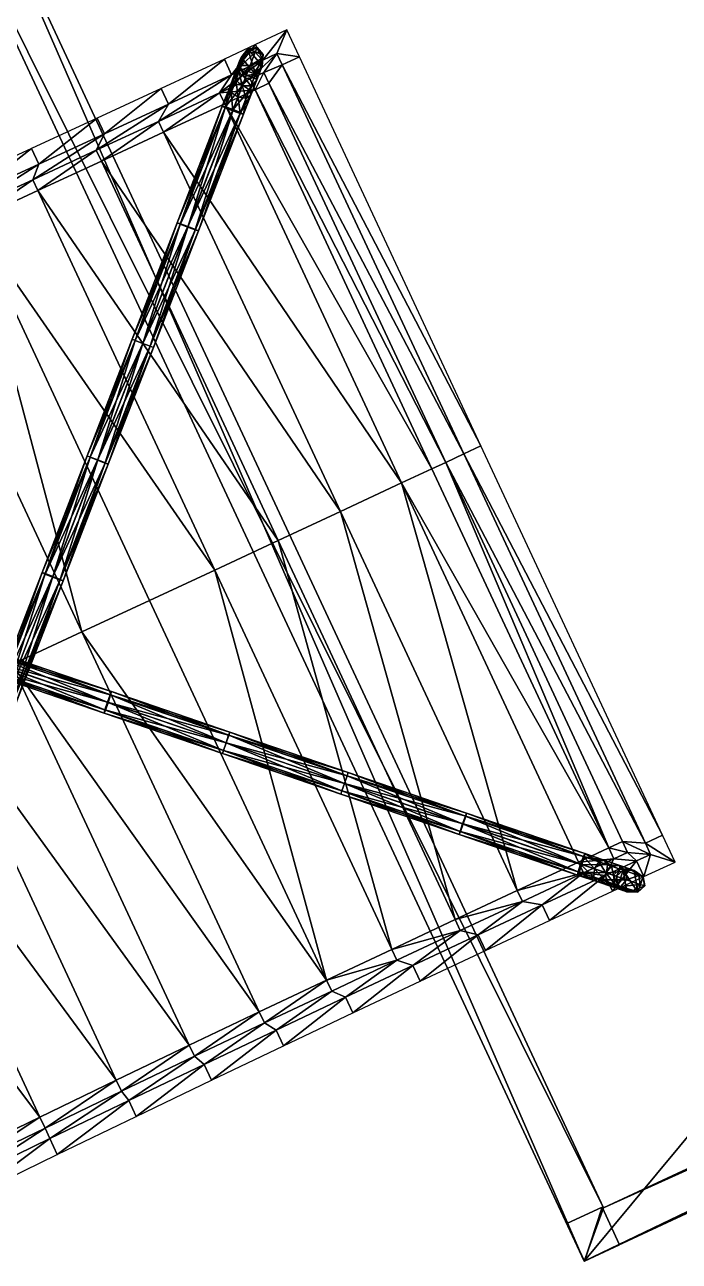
# Model space of a CAD drawing. Header units: centimetres. Extents: x -39 to 191, y -125 to 47.
# Drawn here: x -2 to 32.6, y -123.1 to -57.8 of the extents above; entities that cross this region are included whole.
import ezdxf

# ---------------------------------------------------------------- set-up
doc = ezdxf.new("R2010")
doc.units = ezdxf.units.CM
doc.layers.get('0').update_dxf_attribs({"color": 214})

msp = doc.modelspace()

# ---------------------------------------------------------------- meshes
at = {"color": 236}
mesh = msp.add_polyface(dxfattribs=at)
corners = [(154.803, 29.98, 73.369), (190.725, -47.056, 73.369), (-8.333, -46.091, 73.369), (27.59, -123.128, 73.369), (154.803, 29.98, 74.371), (190.725, -47.056, 74.371), (-8.333, -46.091, 74.371), (27.59, -123.128, 74.371), (189.803, -45.068, -0.071), (190.73, -47.054, -0.071), (187.941, -45.936, -0.071), (188.867, -47.923, -0.071), (189.803, -45.068, 68.878), (190.73, -47.054, 68.878), (187.941, -45.936, 68.878), (188.867, -47.923, 68.878), (154.809, 29.977, -0.071), (155.736, 27.991, -0.071), (152.947, 29.109, -0.071), (153.873, 27.122, -0.071), (154.809, 29.977, 68.878), (155.736, 27.991, 68.878), (152.947, 29.109, 68.878), (153.873, 27.122, 68.878), (28.541, -120.266, -0.071), (29.467, -122.252, -0.071), (26.678, -121.134, -0.071), (27.605, -123.121, -0.071), (28.541, -120.266, 68.878), (29.467, -122.252, 68.878), (26.678, -121.134, 68.878), (27.605, -123.121, 68.878), (-6.453, -45.221, -0.071), (-5.527, -47.207, -0.071), (-8.316, -46.089, -0.071), (-7.389, -48.076, -0.071), (-6.453, -45.221, 68.878), (-5.527, -47.207, 68.878), (-8.316, -46.089, 68.878), (-7.389, -48.076, 68.878), (154.803, 29.98, 68.878), (190.725, -47.056, 68.878), (-8.333, -46.091, 68.878), (27.59, -123.128, 68.878), (154.803, 29.98, 73.323), (190.725, -47.056, 73.323), (-8.333, -46.091, 73.323), (27.59, -123.128, 73.323), (153.777, 27.161, 68.878), (187.906, -46.03, 68.878), (-5.514, -47.117, 68.878), (28.616, -120.308, 68.878), (153.777, 27.161, 73.323), (187.906, -46.03, 73.323), (-5.514, -47.117, 73.323), (28.616, -120.308, 73.323)]
mesh.append_faces([[corners[k] for k in face] for face in [(0, 2, 3, 0), (3, 1, 0, 3), (4, 5, 7, 4), (7, 6, 4, 7), (0, 1, 5, 0), (5, 4, 0, 5), (1, 3, 7, 1), (7, 5, 1, 7), (3, 2, 6, 3), (6, 7, 3, 6), (2, 0, 4, 2), (4, 6, 2, 4), (8, 10, 11, 8), (11, 9, 8, 11), (12, 13, 15, 12), (15, 14, 12, 15), (8, 9, 13, 8), (13, 12, 8, 13), (9, 11, 15, 9), (15, 13, 9, 15), (11, 10, 14, 11), (14, 15, 11, 14), (10, 8, 12, 10), (12, 14, 10, 12), (16, 18, 19, 16), (19, 17, 16, 19), (20, 21, 23, 20), (23, 22, 20, 23), (16, 17, 21, 16), (21, 20, 16, 21), (17, 19, 23, 17), (23, 21, 17, 23), (19, 18, 22, 19), (22, 23, 19, 22), (18, 16, 20, 18), (20, 22, 18, 20), (24, 26, 27, 24), (27, 25, 24, 27), (28, 29, 31, 28), (31, 30, 28, 31), (24, 25, 29, 24), (29, 28, 24, 29), (25, 27, 31, 25), (31, 29, 25, 31), (27, 26, 30, 27), (30, 31, 27, 30), (26, 24, 28, 26), (28, 30, 26, 28), (32, 34, 35, 32), (35, 33, 32, 35), (36, 37, 39, 36), (39, 38, 36, 39), (32, 33, 37, 32), (37, 36, 32, 37), (33, 35, 39, 33), (39, 37, 33, 39), (35, 34, 38, 35), (38, 39, 35, 38), (34, 32, 36, 34), (36, 38, 34, 36), (45, 44, 40, 45), (40, 41, 45, 40), (47, 45, 41, 47), (41, 43, 47, 41), (46, 47, 43, 46), (43, 42, 46, 43), (44, 46, 42, 44), (42, 40, 44, 42), (48, 52, 53, 48), (53, 49, 48, 53), (49, 53, 55, 49), (55, 51, 49, 55), (51, 55, 54, 51), (54, 50, 51, 54), (50, 54, 52, 50), (52, 48, 50, 52), (48, 49, 41, 48), (41, 40, 48, 41), (53, 52, 44, 53), (44, 45, 53, 44), (49, 51, 43, 49), (43, 41, 49, 43), (55, 53, 45, 55), (45, 47, 55, 45), (51, 50, 42, 51), (42, 43, 51, 42), (54, 55, 47, 54), (47, 46, 54, 47), (50, 48, 40, 50), (40, 42, 50, 40), (52, 54, 46, 52), (46, 44, 52, 46)]], dxfattribs={"vtx2": -1, "vtx3": -1, "color": 236})
at = {"color": 74}
mesh = msp.add_polyface(dxfattribs=at)
corners = [(12.547, -59.463, 47.318), (11.885, -58.042, 47.317), (11.365, -59.293, 47.317), (11.641, -59.885, 47.317), (10.234, -58.811, 47.316), (10.621, -59.64, 47.316), (10.219, -59.225, 42.84), (9.745, -59.274, 42.772), (9.492, -59.928, 43.596), (10.538, -59.58, 42.772), (9.95, -59.923, 43.72), (10.314, -58.98, 41.777), (9.834, -59.042, 41.776), (10.627, -59.349, 41.776), (10.59, -59.933, 41.775), (10.313, -58.983, 31.341), (9.833, -59.045, 31.342), (10.626, -59.351, 31.342), (10.59, -59.933, 31.342), (10.313, -58.983, 21.019), (9.833, -59.045, 21.019), (10.626, -59.351, 21.019), (10.59, -59.933, 21.019), (10.313, -58.983, 1.765), (9.833, -59.045, 1.765), (10.626, -59.351, 1.765), (10.59, -59.933, 1.765), (10.313, -58.983, 0.558), (9.833, -59.045, 0.558), (10.626, -59.351, 0.558), (10.59, -59.933, 0.558), (10.226, -60.387, 0.558), (9.469, -59.499, 0.558)]
mesh.append_faces([[corners[k] for k in face] for face in [(28, 31, 32, 28)]], dxfattribs={"vtx0": -1, "vtx1": -1, "vtx3": -1, "color": 74})
mesh.append_faces([[corners[k] for k in face] for face in [(28, 29, 30, 28), (28, 30, 31, 28)]], dxfattribs={"vtx0": -1, "vtx2": -1, "vtx3": -1, "color": 74})
mesh.append_faces([[corners[k] for k in face] for face in [(0, 1, 2, 0), (2, 3, 0, 2), (1, 4, 5, 1), (5, 2, 1, 5), (6, 7, 8, 6), (9, 6, 10, 9), (11, 12, 7, 11), (7, 6, 11, 7), (13, 11, 6, 13), (6, 9, 13, 6), (14, 13, 9, 14), (15, 16, 12, 15), (12, 11, 15, 12), (17, 15, 11, 17), (11, 13, 17, 11), (18, 17, 13, 18), (13, 14, 18, 13), (19, 20, 16, 19), (16, 15, 19, 16), (21, 19, 15, 21), (15, 17, 21, 15), (22, 21, 17, 22), (17, 18, 22, 17), (23, 24, 20, 23), (20, 19, 23, 20), (25, 23, 19, 25), (19, 21, 25, 19), (26, 25, 21, 26), (21, 22, 26, 21), (27, 28, 24, 27), (24, 23, 27, 24), (29, 27, 23, 29), (23, 25, 29, 23), (30, 29, 25, 30), (25, 26, 30, 25), (28, 27, 29, 28)]], dxfattribs={"vtx2": -1, "vtx3": -1, "color": 74})
mesh = msp.add_polyface(dxfattribs=at)
corners = [(10.209, -61.203, 46.932), (9.94, -60.626, 46.932), (8.337, -61.373, 46.931), (10.234, -58.811, 47.316), (8.584, -59.581, 47.315), (8.97, -60.409, 47.315), (10.621, -59.64, 47.316), (9.909, -61.209, 44.168), (9.548, -60.964, 44.331), (9.051, -62.249, 44.578), (9.988, -61.494, 43.775), (9.444, -62.412, 44.401), (9.599, -62.5, 43.974), (9.738, -61.652, 43.382), (9.95, -59.923, 43.72), (9.492, -59.928, 43.596), (9.116, -60.903, 44.168), (10.285, -60.234, 43.596), (9.533, -61.001, 42.874), (9.991, -60.996, 42.998), (9.306, -61.59, 43.219), (9.368, -60.251, 42.444), (9.686, -60.606, 42.376), (9.745, -59.274, 42.772), (9.392, -59.699, 42.608), (9.181, -60.245, 43.297), (10.219, -59.225, 42.84), (9.432, -60.083, 41.773), (9.745, -60.452, 41.773), (9.834, -59.042, 41.776), (9.469, -59.499, 41.775), (9.433, -60.081, 31.342), (9.747, -60.449, 31.342), (9.833, -59.045, 31.342), (9.469, -59.499, 31.342), (9.433, -60.081, 21.019), (9.747, -60.449, 21.019), (9.833, -59.045, 21.019), (9.469, -59.499, 21.019), (9.433, -60.081, 1.765), (9.747, -60.449, 1.765), (9.833, -59.045, 1.765), (9.469, -59.499, 1.765), (9.433, -60.081, 0.558), (9.747, -60.449, 0.558), (9.469, -59.499, 0.558), (9.833, -59.045, 0.558), (10.226, -60.387, 0.558)]
mesh.append_faces([[corners[k] for k in face] for face in [(47, 43, 45, 47)]], dxfattribs={"vtx0": -1, "vtx2": -1, "vtx3": -1, "color": 74})
mesh.append_faces([[corners[k] for k in face] for face in [(0, 1, 2, 0), (3, 4, 5, 3), (5, 6, 3, 5), (6, 5, 2, 6), (7, 8, 9, 7), (10, 7, 11, 10), (11, 12, 10, 11), (13, 10, 12, 13), (14, 15, 16, 14), (8, 7, 17, 8), (18, 19, 13, 18), (13, 20, 18, 13), (21, 22, 18, 21), (23, 24, 25, 23), (15, 14, 26, 15), (19, 18, 22, 19), (27, 28, 22, 27), (22, 21, 27, 22), (29, 30, 24, 29), (24, 23, 29, 24), (31, 32, 28, 31), (28, 27, 31, 28), (33, 34, 30, 33), (30, 29, 33, 30), (35, 36, 32, 35), (32, 31, 35, 32), (37, 38, 34, 37), (34, 33, 37, 34), (39, 40, 36, 39), (36, 35, 39, 36), (41, 42, 38, 41), (38, 37, 41, 38), (43, 44, 40, 43), (40, 39, 43, 40), (45, 43, 39, 45), (39, 42, 45, 39), (46, 45, 42, 46), (42, 41, 46, 42)]], dxfattribs={"vtx2": -1, "vtx3": -1, "color": 74})
mesh = msp.add_polyface(dxfattribs=at)
corners = [(19.553, -81.241, 46.937), (10.209, -61.203, 46.932), (8.606, -61.951, 46.931), (17.95, -81.988, 46.936), (5.373, -63.456, 46.917), (8.337, -61.373, 46.931), (5.103, -62.879, 46.917), (1.819, -64.405, 46.879), (2.088, -64.983, 46.88), (20.276, -80.903, 46.938), (10.932, -60.866, 46.933), (22.14, -80.034, 47.324), (12.547, -59.463, 47.318), (11.641, -59.885, 47.317), (21.234, -80.457, 47.323), (2.255, -63.533, 47.262), (5.64, -61.96, 47.301), (5.253, -61.132, 47.3), (6.257, -68.305, 44.708), (6.652, -68.462, 44.532), (4.276, -74.614, 44.573), (6.096, -68.232, 45.133), (3.88, -74.461, 44.749), (6.264, -68.286, 45.558), (3.715, -74.397, 45.174), (6.662, -68.436, 45.734), (3.88, -74.461, 45.599), (7.057, -68.593, 45.558), (4.276, -74.614, 45.775), (7.218, -68.665, 45.133), (4.673, -74.767, 45.599), (7.05, -68.611, 44.708), (4.837, -74.83, 45.174), (4.673, -74.767, 44.749), (8.632, -62.155, 43.547), (9.025, -62.318, 43.37), (8.477, -62.067, 43.974), (8.651, -62.106, 44.401), (9.051, -62.249, 44.578), (9.444, -62.412, 44.401), (9.599, -62.5, 43.974), (9.425, -62.461, 43.547), (9.738, -61.652, 43.382)]
mesh.append_faces([[corners[k] for k in face] for face in [(0, 1, 2, 0), (2, 3, 0, 2), (4, 2, 5, 4), (6, 7, 8, 6), (8, 4, 6, 8), (9, 10, 1, 9), (1, 0, 9, 1), (11, 12, 13, 11), (13, 14, 11, 13), (15, 16, 17, 15), (14, 13, 10, 14), (10, 9, 14, 10), (16, 15, 7, 16), (7, 6, 16, 7), (18, 19, 20, 18), (21, 18, 22, 21), (23, 21, 24, 23), (25, 23, 26, 25), (27, 25, 28, 27), (29, 27, 30, 29), (31, 29, 32, 31), (19, 31, 33, 19), (34, 35, 19, 34), (19, 18, 34, 19), (36, 34, 18, 36), (18, 21, 36, 18), (37, 36, 21, 37), (21, 23, 37, 21), (38, 37, 23, 38), (23, 25, 38, 23), (39, 38, 25, 39), (25, 27, 39, 25), (40, 39, 27, 40), (27, 29, 40, 27), (41, 40, 29, 41), (29, 31, 41, 29), (35, 41, 31, 35), (31, 19, 35, 31), (40, 41, 42, 40)]], dxfattribs={"vtx2": -1, "vtx3": -1, "color": 74})
mesh = msp.add_polyface(dxfattribs=at)
corners = [(8.337, -61.373, 46.931), (5.103, -62.879, 46.917), (5.373, -63.456, 46.917), (8.606, -61.951, 46.931), (10.209, -61.203, 46.932), (8.584, -59.581, 47.315), (5.253, -61.132, 47.3), (5.64, -61.96, 47.301), (8.97, -60.409, 47.315), (1.868, -62.704, 47.261), (2.255, -63.533, 47.262), (9.94, -60.626, 46.932), (10.621, -59.64, 47.316), (8.945, -61.345, 43.382), (9.306, -61.59, 43.219), (9.025, -62.318, 43.37), (8.632, -62.155, 43.547), (8.866, -61.061, 43.775), (8.477, -62.067, 43.974), (9.116, -60.903, 44.168), (8.651, -62.106, 44.401), (9.548, -60.964, 44.331), (9.051, -62.249, 44.578), (9.444, -62.412, 44.401), (9.909, -61.209, 44.168), (9.738, -61.652, 43.382), (9.425, -62.461, 43.547), (9.198, -60.69, 42.998), (9.533, -61.001, 42.874), (9.181, -60.245, 43.297), (9.492, -59.928, 43.596), (9.95, -59.923, 43.72), (9.368, -60.251, 42.444), (9.392, -59.699, 42.608), (9.745, -59.274, 42.772), (9.469, -59.499, 41.775), (9.432, -60.083, 41.773), (9.469, -59.499, 31.342), (9.433, -60.081, 31.342), (9.469, -59.499, 21.019), (9.433, -60.081, 21.019), (9.469, -59.499, 1.765), (9.433, -60.081, 1.765)]
mesh.append_faces([[corners[k] for k in face] for face in [(0, 1, 2, 0), (0, 3, 4, 0), (5, 6, 7, 5), (7, 8, 5, 7), (6, 9, 10, 6), (0, 11, 12, 0), (8, 7, 1, 8), (1, 0, 8, 1), (13, 14, 15, 13), (15, 16, 13, 15), (17, 13, 16, 17), (16, 18, 17, 16), (19, 17, 18, 19), (18, 20, 19, 18), (21, 19, 20, 21), (20, 22, 21, 20), (22, 23, 24, 22), (14, 25, 26, 14), (26, 15, 14, 26), (27, 28, 14, 27), (14, 13, 27, 14), (29, 27, 13, 29), (13, 17, 29, 13), (30, 29, 17, 30), (17, 19, 30, 17), (19, 21, 31, 19), (28, 27, 32, 28), (33, 32, 27, 33), (27, 29, 33, 27), (29, 30, 34, 29), (35, 36, 32, 35), (32, 33, 35, 32), (37, 38, 36, 37), (36, 35, 37, 36), (39, 40, 38, 39), (38, 37, 39, 38), (41, 42, 40, 41), (40, 39, 41, 40)]], dxfattribs={"vtx2": -1, "vtx3": -1, "color": 74})
mesh = msp.add_polyface(dxfattribs=at)
corners = [(10.663, -60.289, 46.933), (9.94, -60.626, 46.932), (10.209, -61.203, 46.932), (10.932, -60.866, 46.933), (11.641, -59.885, 47.317), (11.365, -59.293, 47.317), (10.621, -59.64, 47.316), (10.285, -60.234, 43.596), (9.95, -59.923, 43.72), (9.548, -60.964, 44.331), (10.302, -60.678, 43.297), (9.909, -61.209, 44.168), (9.988, -61.494, 43.775), (9.991, -60.996, 42.998), (9.738, -61.652, 43.382), (10.538, -59.58, 42.772), (10.513, -60.132, 42.608), (10.16, -60.557, 42.444), (9.686, -60.606, 42.376), (10.59, -59.933, 41.775), (10.225, -60.39, 41.773), (9.745, -60.452, 41.773), (10.226, -60.387, 31.342), (10.59, -59.933, 31.342), (9.747, -60.449, 31.342), (10.226, -60.387, 21.019), (10.59, -59.933, 21.019), (9.747, -60.449, 21.019), (10.226, -60.387, 1.765), (10.59, -59.933, 1.765), (9.747, -60.449, 1.765), (10.226, -60.387, 0.558), (10.59, -59.933, 0.558), (9.747, -60.449, 0.558), (9.433, -60.081, 0.558)]
mesh.append_faces([[corners[k] for k in face] for face in [(0, 1, 2, 0), (2, 3, 0, 2), (4, 5, 0, 4), (0, 3, 4, 0), (5, 6, 1, 5), (1, 0, 5, 1), (7, 8, 9, 7), (10, 7, 11, 10), (11, 12, 10, 11), (13, 10, 12, 13), (12, 14, 13, 12), (8, 7, 15, 8), (16, 15, 7, 16), (7, 10, 16, 7), (17, 16, 10, 17), (10, 13, 17, 10), (18, 17, 13, 18), (15, 16, 19, 15), (20, 19, 16, 20), (16, 17, 20, 16), (21, 20, 17, 21), (17, 18, 21, 17), (22, 23, 19, 22), (19, 20, 22, 19), (24, 22, 20, 24), (20, 21, 24, 20), (25, 26, 23, 25), (23, 22, 25, 23), (27, 25, 22, 27), (22, 24, 27, 22), (28, 29, 26, 28), (26, 25, 28, 26), (30, 28, 25, 30), (25, 27, 30, 25), (31, 32, 29, 31), (29, 28, 31, 29), (33, 31, 28, 33), (28, 30, 33, 28), (31, 33, 34, 31)]], dxfattribs={"vtx2": -1, "vtx3": -1, "color": 74})
mesh = msp.add_polyface(dxfattribs=at)
corners = [(17.95, -81.988, 46.936), (8.606, -61.951, 46.931), (5.373, -63.456, 46.917), (14.717, -83.496, 46.922), (2.088, -64.983, 46.88), (11.435, -85.026, 46.884), (-1.271, -66.538, 46.806), (8.08, -86.59, 46.811), (20.276, -80.903, 46.938), (19.553, -81.241, 46.937), (28.896, -101.278, 46.932), (24.061, -103.535, 46.917), (20.781, -105.07, 46.88), (17.43, -106.643, 46.806), (4.63, -88.199, 46.689), (13.987, -108.266, 46.685), (27.293, -102.025, 46.931), (31.732, -100.605, 47.318), (22.14, -80.034, 47.324), (21.234, -80.457, 47.323), (30.826, -101.028, 47.317), (29.619, -100.941, 46.933), (3.88, -74.461, 44.749), (4.276, -74.614, 44.573), (1.898, -80.771, 44.338), (3.715, -74.397, 45.174), (1.501, -80.62, 44.515), (3.88, -74.461, 45.599), (1.334, -80.562, 44.94), (4.276, -74.614, 45.775), (1.496, -80.632, 45.365), (4.673, -74.767, 45.599), (1.892, -80.787, 45.541), (4.837, -74.83, 45.174), (2.289, -80.938, 45.365), (2.456, -80.996, 44.94), (4.673, -74.767, 44.749), (2.294, -80.926, 44.515), (6.257, -68.305, 44.708), (6.096, -68.232, 45.133), (6.264, -68.286, 45.558), (6.662, -68.436, 45.734), (7.057, -68.593, 45.558), (7.218, -68.665, 45.133), (7.05, -68.611, 44.708), (6.652, -68.462, 44.532), (8.875, -95.158, 44.94), (2.621, -93.019, 44.869), (2.551, -93.181, 45.294), (8.812, -95.323, 45.365), (8.823, -95.327, 44.515), (2.578, -93.191, 44.445)]
mesh.append_faces([[corners[k] for k in face] for face in [(0, 1, 2, 0), (2, 3, 0, 2), (3, 2, 4, 3), (4, 5, 3, 4), (5, 4, 6, 5), (6, 7, 5, 6), (8, 9, 10, 8), (0, 3, 11, 0), (3, 5, 12, 3), (5, 7, 13, 5), (7, 14, 15, 7), (0, 16, 10, 0), (10, 9, 0, 10), (17, 18, 19, 17), (19, 20, 17, 19), (20, 19, 8, 20), (8, 21, 20, 8), (22, 23, 24, 22), (25, 22, 26, 25), (27, 25, 28, 27), (29, 27, 30, 29), (31, 29, 32, 31), (33, 31, 34, 33), (34, 35, 33, 34), (36, 33, 35, 36), (35, 37, 36, 35), (23, 36, 37, 23), (23, 22, 38, 23), (22, 25, 39, 22), (25, 27, 40, 25), (27, 29, 41, 27), (29, 31, 42, 29), (31, 33, 43, 31), (33, 36, 44, 33), (36, 23, 45, 36), (46, 47, 48, 46), (48, 49, 46, 48), (50, 51, 47, 50), (47, 46, 50, 47)]], dxfattribs={"vtx2": -1, "vtx3": -1, "color": 74})
mesh = msp.add_polyface(dxfattribs=at)
corners = [(-4.727, -68.133, 46.685), (-4.997, -67.554, 46.685), (-8.576, -69.196, 46.504), (8.08, -86.59, 46.811), (-1.271, -66.538, 46.806), (4.63, -88.199, 46.689), (1.061, -89.863, 46.508), (-8.306, -69.775, 46.504), (1.819, -64.405, 46.879), (-1.54, -65.96, 46.806), (2.088, -64.983, 46.88), (1.868, -62.704, 47.261), (-1.595, -64.307, 47.185), (-1.208, -65.136, 47.186), (2.255, -63.533, 47.262), (-5.161, -65.95, 47.06), (-4.774, -66.78, 47.061), (-8.854, -67.642, 46.874), (-8.467, -68.473, 46.875), (1.501, -80.62, 44.515), (1.898, -80.771, 44.338), (-0.478, -86.925, 44.268), (-0.877, -86.778, 44.445), (1.334, -80.562, 44.94), (-1.047, -86.728, 44.869), (1.496, -80.632, 45.365), (-0.887, -86.804, 45.294), (1.892, -80.787, 45.541), (-0.493, -86.963, 45.471), (2.289, -80.938, 45.365), (2.456, -80.996, 44.94), (-0.094, -87.111, 45.294), (2.294, -80.926, 44.515), (0.075, -87.161, 44.869), (-0.084, -87.084, 44.445), (3.88, -74.461, 44.749), (3.715, -74.397, 45.174), (3.88, -74.461, 45.599), (4.276, -74.614, 45.775), (4.673, -74.767, 45.599), (4.276, -74.614, 44.573)]
mesh.append_faces([[corners[k] for k in face] for face in [(0, 1, 2, 0), (3, 4, 0, 3), (0, 5, 3, 0), (6, 5, 0, 6), (0, 7, 6, 0), (8, 9, 4, 8), (4, 10, 8, 4), (9, 1, 0, 9), (0, 4, 9, 0), (11, 12, 13, 11), (13, 14, 11, 13), (12, 15, 16, 12), (16, 13, 12, 16), (15, 17, 18, 15), (18, 16, 15, 18), (14, 13, 9, 14), (9, 8, 14, 9), (13, 16, 1, 13), (1, 9, 13, 1), (16, 18, 2, 16), (2, 1, 16, 2), (19, 20, 21, 19), (21, 22, 19, 21), (23, 19, 22, 23), (22, 24, 23, 22), (25, 23, 24, 25), (24, 26, 25, 24), (27, 25, 26, 27), (26, 28, 27, 26), (29, 27, 28, 29), (30, 29, 31, 30), (32, 30, 33, 32), (20, 32, 34, 20), (20, 19, 35, 20), (19, 23, 36, 19), (23, 25, 37, 23), (25, 27, 38, 25), (27, 29, 39, 27), (32, 20, 40, 32)]], dxfattribs={"vtx2": -1, "vtx3": -1, "color": 74})
mesh = msp.add_polyface(dxfattribs=at)
corners = [(-6.522, -93.399, 45.92), (-2.648, -91.593, 46.256), (-12.029, -71.475, 46.252), (1.061, -89.863, 46.508), (-8.306, -69.775, 46.504), (-0.877, -86.778, 44.445), (-0.478, -86.925, 44.268), (-2.979, -93.401, 44.071), (-3.379, -93.255, 44.247), (-1.047, -86.728, 44.869), (-3.55, -93.211, 44.672), (-0.887, -86.804, 45.294), (-3.393, -93.294, 45.097), (-0.493, -86.963, 45.471), (-3, -93.455, 45.273), (-0.094, -87.111, 45.294), (-2.601, -93.6, 45.097), (0.075, -87.161, 44.869), (-2.429, -93.644, 44.672), (-0.084, -87.084, 44.445), (-2.586, -93.562, 44.247), (2.289, -80.938, 45.365), (2.456, -80.996, 44.94), (2.294, -80.926, 44.515), (1.898, -80.771, 44.338), (2.303, -93.995, 44.445), (-4.267, -91.748, 44.247), (-4.122, -91.348, 44.071), (2.446, -93.595, 44.268), (2.232, -94.157, 44.869), (-4.344, -91.908, 44.672), (2.276, -93.986, 45.294), (-4.306, -91.734, 45.097), (2.407, -93.582, 45.471), (-4.177, -91.329, 45.273), (2.551, -93.181, 45.294), (-4.031, -90.93, 45.097), (2.621, -93.019, 44.869), (-3.955, -90.77, 44.672), (2.578, -93.191, 44.445), (-3.992, -90.943, 44.247)]
mesh.append_faces([[corners[k] for k in face] for face in [(0, 1, 2, 0), (1, 3, 4, 1), (5, 6, 7, 5), (7, 8, 5, 7), (9, 5, 8, 9), (8, 10, 9, 8), (11, 9, 10, 11), (10, 12, 11, 10), (13, 11, 12, 13), (12, 14, 13, 12), (15, 13, 14, 15), (14, 16, 15, 14), (17, 15, 16, 17), (16, 18, 17, 16), (19, 17, 18, 19), (18, 20, 19, 18), (6, 19, 20, 6), (20, 7, 6, 20), (13, 15, 21, 13), (15, 17, 22, 15), (17, 19, 23, 17), (19, 6, 24, 19), (25, 26, 27, 25), (27, 28, 25, 27), (29, 30, 26, 29), (26, 25, 29, 26), (31, 32, 30, 31), (30, 29, 31, 30), (33, 34, 32, 33), (32, 31, 33, 32), (35, 36, 34, 35), (34, 33, 35, 34), (37, 38, 36, 37), (36, 35, 37, 36), (39, 40, 38, 39), (38, 37, 39, 38), (28, 27, 40, 28), (40, 39, 28, 40)]], dxfattribs={"vtx2": -1, "vtx3": -1, "color": 74})
mesh = msp.add_polyface(dxfattribs=at)
corners = [(29.165, -101.855, 46.932), (28.896, -101.278, 46.932), (27.293, -102.025, 46.931), (27.563, -102.603, 46.931), (29.619, -100.941, 46.933), (20.276, -80.903, 46.938), (29.888, -101.518, 46.933), (32.395, -102.026, 47.317), (31.732, -100.605, 47.318), (30.826, -101.028, 47.317), (31.102, -101.62, 47.317), (30.745, -102.796, 47.316), (30.358, -101.967, 47.316), (28.708, -102.737, 47.315), (27.405, -102.132, 43.37), (28.143, -102.385, 43.219), (28.098, -102.819, 43.382), (28.822, -102.168, 44.168), (27.602, -101.75, 44.401), (27.474, -102.156, 44.578), (28.778, -102.602, 44.331), (28.655, -101.924, 43.775), (27.634, -101.575, 43.974), (28.374, -102.014, 43.382), (27.553, -101.733, 43.547), (29.811, -102.506, 43.596), (29.482, -102.207, 43.297), (29.039, -102.242, 42.998), (28.741, -102.589, 42.874), (30.036, -102.397, 42.608), (29.484, -102.394, 42.444), (29.141, -102.726, 42.376), (29.653, -102.452, 41.773), (30.238, -102.466, 41.775), (29.656, -102.453, 31.342), (29.656, -102.453, 0.558), (29.656, -102.453, 1.765), (30.238, -102.466, 1.765)]
mesh.append_faces([[corners[k] for k in face] for face in [(0, 1, 2, 0), (2, 3, 0, 2), (1, 4, 5, 1), (6, 4, 1, 6), (1, 0, 6, 1), (7, 8, 9, 7), (9, 10, 7, 9), (11, 7, 10, 11), (10, 12, 11, 10), (10, 9, 4, 10), (4, 6, 10, 4), (13, 12, 0, 13), (0, 3, 13, 0), (12, 10, 6, 12), (6, 0, 12, 6), (14, 15, 16, 14), (17, 18, 19, 17), (19, 20, 17, 19), (21, 22, 18, 21), (18, 17, 21, 18), (23, 24, 22, 23), (22, 21, 23, 22), (15, 14, 24, 15), (24, 23, 15, 24), (25, 17, 20, 25), (26, 21, 17, 26), (17, 25, 26, 17), (27, 23, 21, 27), (21, 26, 27, 21), (28, 15, 23, 28), (23, 27, 28, 23), (29, 26, 25, 29), (30, 27, 26, 30), (26, 29, 30, 26), (27, 30, 31, 27), (32, 30, 29, 32), (29, 33, 32, 29), (34, 32, 33, 34), (35, 36, 37, 35)]], dxfattribs={"vtx2": -1, "vtx3": -1, "color": 74})
mesh = msp.add_polyface(dxfattribs=at)
corners = [(24.061, -103.535, 46.917), (24.331, -104.112, 46.917), (27.563, -102.603, 46.931), (20.781, -105.07, 46.88), (21.05, -105.647, 46.879), (17.43, -106.643, 46.806), (17.7, -107.22, 46.806), (27.293, -102.025, 46.931), (17.95, -81.988, 46.936), (14.717, -83.496, 46.922), (18.931, -108.325, 47.185), (22.385, -106.703, 47.261), (21.999, -105.874, 47.262), (18.544, -107.496, 47.186), (25.766, -105.12, 47.3), (25.379, -104.292, 47.301), (21.333, -99.606, 45.558), (15.071, -97.464, 45.599), (14.933, -97.866, 45.775), (21.2, -100.01, 45.734), (21.381, -99.436, 45.133), (15.128, -97.297, 45.174), (21.315, -99.6, 44.708), (15.071, -97.464, 44.749), (21.173, -100.001, 44.532), (27.277, -102.538, 43.547), (21.039, -100.404, 44.708), (27.405, -102.132, 43.37), (27.245, -102.713, 43.974), (20.992, -100.574, 45.133), (27.327, -102.555, 44.401), (21.058, -100.41, 45.558), (27.474, -102.156, 44.578), (27.602, -101.75, 44.401), (27.634, -101.575, 43.974), (27.553, -101.733, 43.547)]
mesh.append_faces([[corners[k] for k in face] for face in [(0, 1, 2, 0), (1, 0, 3, 1), (3, 4, 1, 3), (4, 3, 5, 4), (5, 6, 4, 5), (0, 7, 8, 0), (3, 0, 9, 3), (10, 11, 12, 10), (12, 13, 10, 12), (11, 14, 15, 11), (15, 12, 11, 15), (13, 12, 4, 13), (4, 6, 13, 4), (12, 15, 1, 12), (1, 4, 12, 1), (2, 1, 15, 2), (16, 17, 18, 16), (18, 19, 16, 18), (20, 21, 17, 20), (17, 16, 20, 17), (22, 23, 21, 22), (21, 20, 22, 21), (23, 22, 24, 23), (25, 26, 24, 25), (24, 27, 25, 24), (28, 29, 26, 28), (26, 25, 28, 26), (30, 31, 29, 30), (29, 28, 30, 29), (32, 19, 31, 32), (31, 30, 32, 31), (33, 16, 19, 33), (19, 32, 33, 19), (34, 20, 16, 34), (16, 33, 34, 16), (35, 22, 20, 35), (20, 34, 35, 20), (27, 24, 22, 27), (22, 35, 27, 22)]], dxfattribs={"vtx2": -1, "vtx3": -1, "color": 74})
mesh = msp.add_polyface(dxfattribs=at)
corners = [(17.7, -107.22, 46.806), (17.43, -106.643, 46.806), (13.987, -108.266, 46.685), (14.257, -108.844, 46.685), (10.698, -110.53, 46.504), (10.429, -109.951, 46.504), (20.781, -105.07, 46.88), (11.435, -85.026, 46.884), (8.08, -86.59, 46.811), (11.71, -111.742, 46.874), (15.38, -110.001, 47.06), (14.993, -109.171, 47.061), (11.323, -110.911, 46.875), (18.931, -108.325, 47.185), (18.544, -107.496, 47.186), (14.796, -98.268, 44.749), (8.548, -96.131, 44.515), (8.688, -95.73, 44.338), (14.933, -97.866, 44.573), (14.739, -98.435, 45.174), (8.485, -96.296, 44.94), (14.795, -98.268, 45.599), (8.536, -96.127, 45.365), (14.933, -97.866, 45.775), (8.672, -95.724, 45.541), (15.071, -97.464, 45.599), (8.812, -95.323, 45.365), (15.128, -97.297, 45.174), (8.875, -95.158, 44.94), (15.071, -97.464, 44.749), (8.823, -95.327, 44.515), (21.039, -100.404, 44.708), (21.173, -100.001, 44.532), (20.992, -100.574, 45.133), (21.058, -100.41, 45.558), (21.2, -100.01, 45.734)]
mesh.append_faces([[corners[k] for k in face] for face in [(0, 1, 2, 0), (2, 3, 0, 2), (4, 3, 2, 4), (2, 5, 4, 2), (1, 6, 7, 1), (2, 1, 8, 2), (9, 10, 11, 9), (11, 12, 9, 11), (10, 13, 14, 10), (14, 11, 10, 14), (12, 11, 3, 12), (3, 4, 12, 3), (11, 14, 0, 11), (0, 3, 11, 0), (15, 16, 17, 15), (17, 18, 15, 17), (19, 20, 16, 19), (16, 15, 19, 16), (21, 22, 20, 21), (20, 19, 21, 20), (23, 24, 22, 23), (22, 21, 23, 22), (25, 26, 24, 25), (24, 23, 25, 24), (27, 28, 26, 27), (26, 25, 27, 26), (29, 30, 28, 29), (28, 27, 29, 28), (18, 17, 30, 18), (30, 29, 18, 30), (31, 15, 18, 31), (18, 32, 31, 18), (33, 19, 15, 33), (15, 31, 33, 15), (34, 21, 19, 34), (19, 33, 34, 19), (35, 23, 21, 35), (21, 34, 35, 21), (32, 18, 29, 32)]], dxfattribs={"vtx2": -1, "vtx3": -1, "color": 74})
mesh = msp.add_polyface(dxfattribs=at)
corners = [(1.061, -89.863, 46.508), (10.429, -109.951, 46.504), (13.987, -108.266, 46.685), (4.63, -88.199, 46.689), (-2.648, -91.593, 46.256), (6.733, -111.711, 46.252), (-5.882, -99.738, 43.846), (-5.483, -99.883, 43.67), (-7.986, -106.366, 43.214), (-6.054, -99.695, 44.271), (-8.386, -106.221, 43.39), (-5.898, -99.778, 44.695), (-8.558, -106.178, 43.815), (-5.504, -99.939, 44.872), (-8.402, -106.262, 44.239), (-5.105, -100.084, 44.695), (-8.008, -106.424, 44.415), (-5.089, -100.045, 43.846), (-4.933, -100.128, 44.271), (-7.436, -106.611, 43.815), (-7.593, -106.527, 43.39), (-3.379, -93.255, 44.247), (-2.979, -93.401, 44.071), (-3.55, -93.211, 44.672), (-3.393, -93.294, 45.097), (-3, -93.455, 45.273), (-2.601, -93.6, 45.097), (-2.429, -93.644, 44.672), (-2.586, -93.562, 44.247), (8.548, -96.131, 44.515), (2.303, -93.995, 44.445), (2.446, -93.595, 44.268), (8.688, -95.73, 44.338), (8.485, -96.296, 44.94), (2.232, -94.157, 44.869), (8.536, -96.127, 45.365), (2.276, -93.986, 45.294), (8.672, -95.724, 45.541), (2.407, -93.582, 45.471), (8.812, -95.323, 45.365), (2.551, -93.181, 45.294), (2.578, -93.191, 44.445), (8.823, -95.327, 44.515)]
mesh.append_faces([[corners[k] for k in face] for face in [(0, 1, 2, 0), (2, 3, 0, 2), (4, 5, 1, 4), (1, 0, 4, 1), (6, 7, 8, 6), (9, 6, 10, 9), (11, 9, 12, 11), (13, 11, 14, 13), (15, 13, 16, 15), (17, 18, 19, 17), (7, 17, 20, 7), (21, 22, 7, 21), (7, 6, 21, 7), (23, 21, 6, 23), (6, 9, 23, 6), (24, 23, 9, 24), (9, 11, 24, 9), (25, 24, 11, 25), (11, 13, 25, 11), (26, 25, 13, 26), (13, 15, 26, 13), (27, 26, 15, 27), (15, 18, 27, 15), (28, 27, 18, 28), (18, 17, 28, 18), (22, 28, 17, 22), (17, 7, 22, 17), (29, 30, 31, 29), (31, 32, 29, 31), (33, 34, 30, 33), (30, 29, 33, 30), (35, 36, 34, 35), (34, 33, 35, 34), (37, 38, 36, 37), (36, 35, 37, 36), (39, 40, 38, 39), (38, 37, 39, 38), (32, 31, 41, 32), (41, 42, 32, 41)]], dxfattribs={"vtx2": -1, "vtx3": -1, "color": 74})
mesh = msp.add_polyface(dxfattribs=at)
corners = [(-5.427, -117.572, 44.948), (-14.881, -97.297, 44.949), (-18.93, -99.185, 44.787), (-1.158, -115.503, 45.488), (-11.231, -113.587, 42.655), (-10.802, -113.657, 42.49), (-11.067, -114.343, 42.139), (-10.889, -112.702, 42.818), (-10.489, -112.845, 42.641), (-11.062, -112.662, 43.244), (-11.472, -113.723, 43.054), (-10.907, -112.748, 43.671), (-11.385, -113.986, 43.453), (-10.514, -112.911, 43.847), (-11.02, -114.222, 43.619), (-10.114, -113.054, 43.671), (-9.94, -113.095, 43.244), (-10.592, -114.292, 43.453), (-10.096, -113.008, 42.818), (-10.35, -114.156, 43.054), (-10.438, -113.893, 42.655), (-8.386, -106.221, 43.39), (-7.986, -106.366, 43.214), (-8.558, -106.178, 43.815), (-8.402, -106.262, 44.239), (-8.008, -106.424, 44.415), (-7.609, -106.568, 44.239), (-7.436, -106.611, 43.815), (-7.593, -106.527, 43.39), (-5.882, -99.738, 43.846), (-6.054, -99.695, 44.271), (-5.898, -99.778, 44.695), (-5.504, -99.939, 44.872), (-4.344, -91.908, 44.672), (-10.92, -89.658, 44.271), (-10.843, -89.498, 43.846), (-4.306, -91.734, 45.097)]
mesh.append_faces([[corners[k] for k in face] for face in [(0, 1, 2, 0), (1, 0, 3, 1), (4, 5, 6, 4), (7, 8, 5, 7), (5, 4, 7, 5), (9, 7, 4, 9), (4, 10, 9, 4), (11, 9, 10, 11), (10, 12, 11, 10), (13, 11, 12, 13), (12, 14, 13, 12), (15, 13, 14, 15), (16, 15, 17, 16), (18, 16, 19, 18), (19, 20, 18, 19), (8, 18, 20, 8), (20, 5, 8, 20), (21, 22, 8, 21), (8, 7, 21, 8), (23, 21, 7, 23), (7, 9, 23, 7), (24, 23, 9, 24), (9, 11, 24, 9), (25, 24, 11, 25), (11, 13, 25, 11), (26, 25, 13, 26), (13, 15, 26, 13), (27, 26, 15, 27), (15, 16, 27, 15), (28, 27, 16, 28), (16, 18, 28, 16), (22, 28, 18, 22), (18, 8, 22, 18), (22, 21, 29, 22), (21, 23, 30, 21), (23, 24, 31, 23), (24, 25, 32, 24), (33, 34, 35, 33), (34, 33, 36, 34)]], dxfattribs={"vtx2": -1, "vtx3": -1, "color": 74})
mesh = msp.add_polyface(dxfattribs=at)
corners = [(-1.158, -115.503, 45.488), (-10.582, -95.293, 45.49), (-14.881, -97.297, 44.949), (2.878, -113.558, 45.918), (-6.522, -93.399, 45.92), (6.733, -111.711, 46.252), (-2.648, -91.593, 46.256), (-5.154, -118.157, 44.948), (-0.887, -116.085, 45.488), (-5.427, -117.572, 44.948), (3.149, -114.139, 45.917), (7.003, -112.291, 46.252), (10.698, -110.53, 46.504), (10.429, -109.951, 46.504), (-8.604, -121.503, 45.097), (-4.61, -119.612, 45.273), (-5.002, -118.772, 45.273), (-8.996, -120.662, 45.097), (-0.239, -117.484, 45.826), (-0.629, -116.647, 45.826), (3.923, -115.471, 46.269), (3.534, -114.637, 46.269), (7.899, -113.561, 46.614), (7.51, -112.729, 46.615), (11.71, -111.742, 46.874), (11.323, -110.911, 46.875), (-9.194, -120.065, 44.787), (-8.008, -106.424, 44.415), (-7.609, -106.568, 44.239), (-5.105, -100.084, 44.695), (-4.933, -100.128, 44.271), (-7.436, -106.611, 43.815), (-7.593, -106.527, 43.39), (-5.089, -100.045, 43.846), (-7.986, -106.366, 43.214), (-5.483, -99.883, 43.67)]
mesh.append_faces([[corners[k] for k in face] for face in [(0, 1, 2, 0), (1, 0, 3, 1), (3, 4, 1, 3), (4, 3, 5, 4), (5, 6, 4, 5), (7, 8, 0, 7), (0, 9, 7, 0), (8, 10, 3, 8), (3, 0, 8, 3), (10, 11, 5, 10), (5, 3, 10, 5), (11, 12, 13, 11), (13, 5, 11, 13), (14, 15, 16, 14), (16, 17, 14, 16), (15, 18, 19, 15), (19, 16, 15, 19), (18, 20, 21, 18), (21, 19, 18, 21), (20, 22, 23, 20), (23, 21, 20, 23), (22, 24, 25, 22), (25, 23, 22, 25), (17, 16, 7, 17), (7, 26, 17, 7), (16, 19, 8, 16), (8, 7, 16, 8), (19, 21, 10, 19), (10, 8, 19, 10), (21, 23, 11, 21), (11, 10, 21, 11), (23, 25, 12, 23), (12, 11, 23, 12), (27, 28, 29, 27), (30, 29, 28, 30), (28, 31, 30, 28), (31, 32, 33, 31), (32, 34, 35, 32)]], dxfattribs={"vtx2": -1, "vtx3": -1, "color": 74})
mesh = msp.add_polyface(dxfattribs=at)
corners = [(27.563, -102.603, 46.931), (27.293, -102.025, 46.931), (24.061, -103.535, 46.917), (30.358, -101.967, 47.316), (28.708, -102.737, 47.315), (29.094, -103.566, 47.315), (28.098, -102.819, 43.382), (27.277, -102.538, 43.547), (27.405, -102.132, 43.37), (28.266, -103.062, 43.775), (28.547, -102.972, 44.168), (27.327, -102.555, 44.401), (27.245, -102.713, 43.974), (28.778, -102.602, 44.331), (27.474, -102.156, 44.578), (28.143, -102.385, 43.219), (28.741, -102.589, 42.874), (28.763, -103.046, 42.998), (29.834, -102.963, 43.72), (29.811, -102.506, 43.596), (29.141, -102.726, 42.376), (29.209, -103.198, 42.444), (30.474, -102.733, 42.772), (30.036, -102.397, 42.608), (29.039, -102.242, 42.998), (30.238, -102.466, 41.775), (30.709, -102.813, 41.776), (29.297, -102.779, 41.773), (29.484, -102.394, 42.444), (29.653, -102.452, 41.773), (30.238, -102.466, 31.342), (30.707, -102.812, 31.342), (29.656, -102.453, 31.342), (29.3, -102.781, 31.342), (30.238, -102.466, 21.019), (30.707, -102.812, 21.019), (29.656, -102.453, 21.019), (29.3, -102.781, 21.019), (30.238, -102.466, 1.765), (30.707, -102.812, 1.765), (29.656, -102.453, 1.765), (29.3, -102.781, 1.765), (30.238, -102.466, 0.558), (30.707, -102.812, 0.558), (29.656, -102.453, 0.558), (29.3, -102.781, 0.558)]
mesh.append_faces([[corners[k] for k in face] for face in [(0, 1, 2, 0), (3, 4, 5, 3), (6, 7, 8, 6), (7, 6, 9, 7), (10, 11, 12, 10), (13, 14, 11, 13), (11, 10, 13, 11), (15, 16, 17, 15), (13, 18, 19, 13), (16, 20, 21, 16), (22, 19, 18, 22), (19, 22, 23, 19), (20, 16, 24, 20), (25, 23, 22, 25), (22, 26, 25, 22), (27, 20, 28, 27), (28, 29, 27, 28), (30, 25, 26, 30), (26, 31, 30, 26), (25, 30, 32, 25), (33, 27, 29, 33), (29, 32, 33, 29), (34, 30, 31, 34), (31, 35, 34, 31), (36, 32, 30, 36), (30, 34, 36, 30), (37, 33, 32, 37), (32, 36, 37, 32), (38, 34, 35, 38), (35, 39, 38, 35), (40, 36, 34, 40), (34, 38, 40, 34), (41, 37, 36, 41), (36, 40, 41, 36), (42, 38, 39, 42), (39, 43, 42, 39), (38, 42, 44, 38), (45, 41, 40, 45), (40, 44, 45, 40)]], dxfattribs={"vtx2": -1, "vtx3": -1, "color": 74})
mesh = msp.add_polyface(dxfattribs=at)
corners = [(25.766, -105.12, 47.3), (29.094, -103.566, 47.315), (28.708, -102.737, 47.315), (25.379, -104.292, 47.301), (27.563, -102.603, 46.931), (28.266, -103.062, 43.775), (27.245, -102.713, 43.974), (27.277, -102.538, 43.547), (28.547, -102.972, 44.168), (28.763, -103.046, 42.998), (28.098, -102.819, 43.382), (28.143, -102.385, 43.219), (29.093, -103.345, 43.297), (29.536, -103.31, 43.596), (29.834, -102.963, 43.72), (28.778, -102.602, 44.331), (29.209, -103.198, 42.444), (28.741, -102.589, 42.874), (29.647, -103.535, 42.608), (30.199, -103.537, 42.772), (29.378, -103.256, 41.773), (29.141, -102.726, 42.376), (29.297, -102.779, 41.773), (29.849, -103.604, 41.775), (29.381, -103.257, 31.342), (29.3, -102.781, 31.342), (29.849, -103.604, 31.342), (29.381, -103.257, 21.019), (29.3, -102.781, 21.019), (29.849, -103.604, 21.019), (29.381, -103.257, 1.765), (29.3, -102.781, 1.765), (29.849, -103.604, 1.765), (29.381, -103.257, 0.558), (29.3, -102.781, 0.558), (29.849, -103.604, 0.558), (29.656, -102.453, 0.558)]
mesh.append_faces([[corners[k] for k in face] for face in [(35, 33, 36, 35)]], dxfattribs={"vtx1": -1, "vtx2": -1, "vtx3": -1, "color": 74})
mesh.append_faces([[corners[k] for k in face] for face in [(0, 1, 2, 0), (2, 3, 0, 2), (3, 2, 4, 3), (5, 6, 7, 5), (6, 5, 8, 6), (9, 10, 11, 9), (12, 5, 10, 12), (10, 9, 12, 10), (13, 8, 5, 13), (5, 12, 13, 5), (14, 15, 8, 14), (8, 13, 14, 8), (16, 9, 17, 16), (18, 12, 9, 18), (9, 16, 18, 9), (12, 18, 19, 12), (20, 16, 21, 20), (21, 22, 20, 21), (23, 18, 16, 23), (16, 20, 23, 16), (24, 20, 22, 24), (22, 25, 24, 22), (26, 23, 20, 26), (20, 24, 26, 20), (27, 24, 25, 27), (25, 28, 27, 25), (29, 26, 24, 29), (24, 27, 29, 24), (30, 27, 28, 30), (28, 31, 30, 28), (32, 29, 27, 32), (27, 30, 32, 27), (33, 30, 31, 33), (31, 34, 33, 31), (35, 32, 30, 35), (30, 33, 35, 30), (33, 34, 36, 33)]], dxfattribs={"vtx2": -1, "vtx3": -1, "color": 74})
mesh = msp.add_polyface(dxfattribs=at)
corners = [(29.094, -103.566, 47.315), (30.745, -102.796, 47.316), (30.358, -101.967, 47.316), (30.199, -103.537, 42.772), (29.536, -103.31, 43.596), (29.093, -103.345, 43.297), (30.542, -103.205, 42.84), (29.834, -102.963, 43.72), (30.474, -102.733, 42.772), (30.434, -103.618, 41.776), (29.647, -103.535, 42.608), (29.849, -103.604, 41.775), (30.791, -103.29, 41.777), (30.709, -102.813, 41.776), (30.432, -103.617, 31.342), (29.849, -103.604, 31.342), (30.787, -103.289, 31.341), (30.707, -102.812, 31.342), (30.432, -103.617, 21.019), (29.849, -103.604, 21.019), (30.787, -103.289, 21.019), (30.707, -102.812, 21.019), (30.432, -103.617, 1.765), (29.849, -103.604, 1.765), (30.787, -103.289, 1.765), (30.707, -102.812, 1.765), (30.432, -103.617, 0.558), (29.849, -103.604, 0.558), (30.787, -103.289, 0.558), (30.707, -102.812, 0.558), (29.656, -102.453, 0.558), (30.238, -102.466, 0.558)]
mesh.append_faces([[corners[k] for k in face] for face in [(26, 30, 31, 26), (26, 31, 29, 26)]], dxfattribs={"vtx0": -1, "vtx2": -1, "vtx3": -1, "color": 74})
mesh.append_faces([[corners[k] for k in face] for face in [(26, 29, 28, 26)]], dxfattribs={"vtx0": -1, "vtx3": -1, "color": 74})
mesh.append_faces([[corners[k] for k in face] for face in [(26, 27, 30, 26)]], dxfattribs={"vtx1": -1, "vtx2": -1, "vtx3": -1, "color": 74})
mesh.append_faces([[corners[k] for k in face] for face in [(0, 1, 2, 0), (3, 4, 5, 3), (6, 7, 4, 6), (4, 3, 6, 4), (7, 6, 8, 7), (9, 3, 10, 9), (10, 11, 9, 10), (12, 6, 3, 12), (3, 9, 12, 3), (13, 8, 6, 13), (6, 12, 13, 6), (14, 9, 11, 14), (11, 15, 14, 11), (16, 12, 9, 16), (9, 14, 16, 9), (17, 13, 12, 17), (12, 16, 17, 12), (18, 14, 15, 18), (15, 19, 18, 15), (20, 16, 14, 20), (14, 18, 20, 14), (21, 17, 16, 21), (16, 20, 21, 16), (22, 18, 19, 22), (19, 23, 22, 19), (24, 20, 18, 24), (18, 22, 24, 18), (25, 21, 20, 25), (20, 24, 25, 20), (26, 22, 23, 26), (23, 27, 26, 23), (28, 24, 22, 28), (22, 26, 28, 22), (29, 25, 24, 29), (24, 28, 29, 24)]], dxfattribs={"vtx2": -1, "vtx3": -1, "color": 74})

doc.saveas('drawing.dxf')
